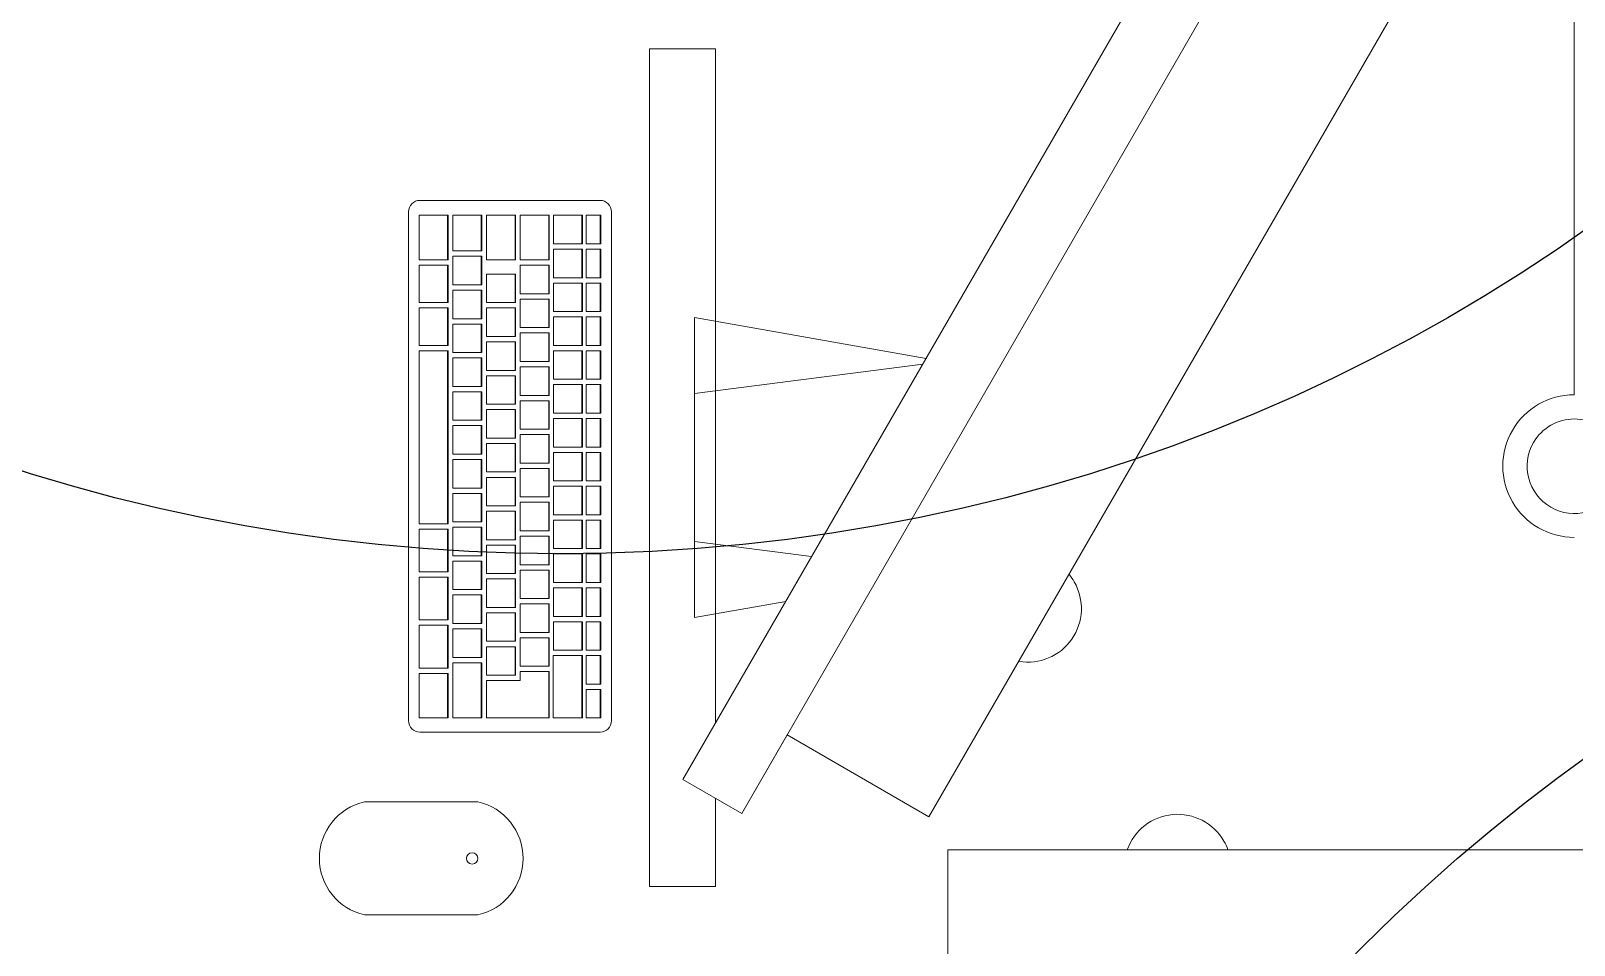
# Model space of a CAD drawing. Header units: millimetres. Extents: x 155920 to 295199, y -4084 to 97293.
# Drawn here: x 170414 to 171280, y 23517 to 24030 of the extents above; entities that cross this region are included whole.
import ezdxf

# ---------------------------------------------------------------- set-up
doc = ezdxf.new("R2010")
doc.units = ezdxf.units.MM
doc.header["$MEASUREMENT"] = 0
for name, color, linetype, lineweight in [('A-GENM', 8, 'CONTINUOUS', 9), ('E-ELEC-EQPM', 8, 'CONTINUOUS', 9), ('I-FURN', 8, 'CONTINUOUS', 9)]:
    doc.layers.add(name, color=color, linetype=linetype, lineweight=lineweight)
doc.layers.add('Social Distancing', color=7, linetype='CONTINUOUS')

msp = doc.modelspace()

# ---------------------------------------------------------------- linework, layer by layer
at = {"layer": 'A-GENM'}
for p, q in [((170733.79, 23934.57), (170632.63, 23934.57)), ((170626.28, 23928.22), (170626.28, 23642.69)), ((170648.21, 23926.22), (170632.27, 23926.22)), ((170632.27, 23926.22), (170632.27, 23901.22)), ((170648.21, 23901.22), (170648.21, 23926.22)), ((170648.48, 23926.22), (170648.21, 23926.22)), ((170648.48, 23926.22), (170648.48, 23901.22)), ((170667.14, 23926.22), (170651.2, 23926.22)), ((170651.2, 23926.22), (170651.2, 23906.22)), ((170667.14, 23906.22), (170667.14, 23926.22)), ((170667.41, 23926.22), (170667.14, 23926.22)), ((170667.41, 23926.22), (170667.41, 23906.22)), ((170686.06, 23926.22), (170670.12, 23926.22)), ((170670.12, 23926.22), (170670.12, 23901.22)), ((170686.06, 23901.22), (170686.06, 23926.22)), ((170686.34, 23926.22), (170686.06, 23926.22)), ((170686.34, 23926.22), (170686.34, 23901.22)), ((170704.99, 23926.22), (170689.05, 23926.22)), ((170689.05, 23926.22), (170689.05, 23901.22)), ((170704.99, 23901.22), (170704.99, 23926.22)), ((170705.27, 23926.22), (170704.99, 23926.22)), ((170705.27, 23926.22), (170705.27, 23901.22)), ((170723.64, 23926.22), (170707.68, 23926.22)), ((170707.68, 23926.22), (170707.68, 23910.22)), ((170723.64, 23910.22), (170723.64, 23926.22)), ((170723.92, 23926.22), (170723.64, 23926.22)), ((170723.92, 23926.22), (170723.92, 23910.22)), ((170733.88, 23926.22), (170725.9, 23926.22)), ((170725.9, 23926.22), (170725.9, 23910.22)), ((170733.88, 23910.22), (170733.88, 23926.22)), ((170734.16, 23926.22), (170733.88, 23926.22)), ((170734.16, 23926.22), (170734.16, 23910.22)), ((170740.14, 23642.69), (170740.14, 23928.22)), ((170651.2, 23906.22), (170667.14, 23906.22)), ((170667.41, 23906.22), (170667.14, 23906.22)), ((170707.68, 23910.22), (170723.64, 23910.22)), ((170723.64, 23907.22), (170707.68, 23907.22)), ((170707.68, 23907.22), (170707.68, 23891.22)), ((170723.92, 23910.22), (170723.64, 23910.22)), ((170723.64, 23891.22), (170723.64, 23907.22)), ((170723.92, 23907.22), (170723.64, 23907.22)), ((170723.92, 23907.22), (170723.92, 23891.22)), ((170725.9, 23910.22), (170733.88, 23910.22)), ((170733.88, 23907.22), (170725.9, 23907.22)), ((170725.9, 23907.22), (170725.9, 23891.22)), ((170734.16, 23910.22), (170733.88, 23910.22)), ((170733.88, 23891.22), (170733.88, 23907.22)), ((170734.16, 23907.22), (170733.88, 23907.22)), ((170734.16, 23907.22), (170734.16, 23891.22)), ((170632.27, 23901.22), (170648.21, 23901.22)), ((170648.21, 23898.22), (170632.27, 23898.22)), ((170632.27, 23898.22), (170632.27, 23877.22)), ((170648.48, 23901.22), (170648.21, 23901.22)), ((170648.21, 23877.22), (170648.21, 23898.22)), ((170648.48, 23898.22), (170648.21, 23898.22)), ((170648.48, 23898.22), (170648.48, 23877.22)), ((170667.14, 23903.22), (170651.17, 23903.22)), ((170651.17, 23903.22), (170651.17, 23887.22)), ((170667.14, 23887.22), (170667.14, 23903.22)), ((170667.41, 23903.22), (170667.14, 23903.22)), ((170667.41, 23903.22), (170667.41, 23887.22)), ((170670.12, 23901.22), (170686.06, 23901.22)), ((170686.34, 23901.22), (170686.06, 23901.22)), ((170704.99, 23898.22), (170689.03, 23898.22)), ((170689.03, 23898.22), (170689.03, 23882.22)), ((170689.05, 23901.22), (170704.99, 23901.22)), ((170705.27, 23901.22), (170704.99, 23901.22)), ((170704.99, 23882.22), (170704.99, 23898.22)), ((170705.27, 23898.22), (170704.99, 23898.22)), ((170705.27, 23898.22), (170705.27, 23882.22)), ((170651.17, 23887.22), (170667.14, 23887.22)), ((170667.41, 23887.22), (170667.14, 23887.22)), ((170686.06, 23893.22), (170670.1, 23893.22)), ((170670.1, 23893.22), (170670.1, 23877.22)), ((170686.06, 23877.22), (170686.06, 23893.22)), ((170686.34, 23893.22), (170686.06, 23893.22)), ((170686.34, 23893.22), (170686.34, 23877.22)), ((170707.68, 23891.22), (170723.64, 23891.22)), ((170723.64, 23888.22), (170707.68, 23888.22)), ((170707.68, 23888.22), (170707.68, 23872.22)), ((170723.92, 23891.22), (170723.64, 23891.22)), ((170723.64, 23872.22), (170723.64, 23888.22)), ((170723.92, 23888.22), (170723.64, 23888.22)), ((170723.92, 23888.22), (170723.92, 23872.22)), ((170725.9, 23891.22), (170733.88, 23891.22)), ((170733.88, 23888.22), (170725.9, 23888.22)), ((170725.9, 23888.22), (170725.9, 23872.22)), ((170734.16, 23891.22), (170733.88, 23891.22)), ((170733.88, 23872.22), (170733.88, 23888.22)), ((170734.16, 23888.22), (170733.88, 23888.22)), ((170734.16, 23888.22), (170734.16, 23872.22)), ((170667.14, 23884.22), (170651.17, 23884.22)), ((170651.17, 23884.22), (170651.17, 23868.22)), ((170667.14, 23868.22), (170667.14, 23884.22)), ((170667.41, 23884.22), (170667.14, 23884.22)), ((170667.41, 23884.22), (170667.41, 23868.22)), ((170689.03, 23882.22), (170704.99, 23882.22)), ((170704.99, 23879.22), (170689.03, 23879.22)), ((170689.03, 23879.22), (170689.03, 23863.22)), ((170705.27, 23882.22), (170704.99, 23882.22)), ((170704.99, 23863.22), (170704.99, 23879.22)), ((170705.27, 23879.22), (170704.99, 23879.22)), ((170705.27, 23879.22), (170705.27, 23863.22)), ((170632.27, 23877.22), (170648.21, 23877.22)), ((170648.21, 23874.22), (170632.27, 23874.22)), ((170632.27, 23874.22), (170632.27, 23853.22)), ((170648.48, 23877.22), (170648.21, 23877.22)), ((170648.21, 23853.22), (170648.21, 23874.22)), ((170648.48, 23874.22), (170648.21, 23874.22)), ((170648.48, 23874.22), (170648.48, 23853.22)), ((170670.1, 23877.22), (170686.06, 23877.22)), ((170686.06, 23874.22), (170670.1, 23874.22)), ((170670.1, 23874.22), (170670.1, 23858.22)), ((170686.34, 23877.22), (170686.06, 23877.22)), ((170686.06, 23858.22), (170686.06, 23874.22)), ((170686.34, 23874.22), (170686.06, 23874.22)), ((170686.34, 23874.22), (170686.34, 23858.22)), ((170707.68, 23872.22), (170723.64, 23872.22)), ((170723.92, 23872.22), (170723.64, 23872.22)), ((170725.9, 23872.22), (170733.88, 23872.22)), ((170734.16, 23872.22), (170733.88, 23872.22)), ((170651.17, 23868.22), (170667.14, 23868.22)), ((170667.14, 23865.22), (170651.17, 23865.22)), ((170651.17, 23865.22), (170651.17, 23849.22)), ((170667.41, 23868.22), (170667.14, 23868.22)), ((170667.14, 23849.22), (170667.14, 23865.22)), ((170667.41, 23865.22), (170667.14, 23865.22)), ((170667.41, 23865.22), (170667.41, 23849.22)), ((170689.03, 23863.22), (170704.99, 23863.22)), ((170705.27, 23863.22), (170704.99, 23863.22)), ((170723.64, 23869.22), (170707.68, 23869.22)), ((170707.68, 23869.22), (170707.68, 23853.22)), ((170723.64, 23853.22), (170723.64, 23869.22)), ((170723.92, 23869.22), (170723.64, 23869.22)), ((170723.92, 23869.22), (170723.92, 23853.22)), ((170733.88, 23869.22), (170725.9, 23869.22)), ((170725.9, 23869.22), (170725.9, 23853.22)), ((170733.88, 23853.22), (170733.88, 23869.22)), ((170734.16, 23869.22), (170733.88, 23869.22)), ((170734.16, 23869.22), (170734.16, 23853.22)), ((170632.27, 23853.22), (170648.21, 23853.22)), ((170648.48, 23853.22), (170648.21, 23853.22)), ((170670.1, 23858.22), (170686.06, 23858.22)), ((170686.06, 23855.22), (170670.1, 23855.22)), ((170670.1, 23855.22), (170670.1, 23839.22)), ((170686.34, 23858.22), (170686.06, 23858.22)), ((170686.06, 23839.22), (170686.06, 23855.22)), ((170686.34, 23855.22), (170686.06, 23855.22)), ((170686.34, 23855.22), (170686.34, 23839.22)), ((170704.99, 23860.22), (170689.03, 23860.22)), ((170689.03, 23860.22), (170689.03, 23844.22)), ((170704.99, 23844.22), (170704.99, 23860.22)), ((170705.27, 23860.22), (170704.99, 23860.22)), ((170705.27, 23860.22), (170705.27, 23844.22)), ((170707.68, 23853.22), (170723.64, 23853.22)), ((170723.92, 23853.22), (170723.64, 23853.22)), ((170725.9, 23853.22), (170733.88, 23853.22)), ((170734.16, 23853.22), (170733.88, 23853.22)), ((170648.21, 23850.22), (170632.27, 23850.22)), ((170632.27, 23850.22), (170632.27, 23753.22)), ((170648.21, 23753.22), (170648.21, 23850.22)), ((170648.48, 23850.22), (170648.21, 23850.22)), ((170648.48, 23850.22), (170648.48, 23753.22)), ((170651.17, 23849.22), (170667.14, 23849.22)), ((170667.14, 23846.22), (170651.17, 23846.22)), ((170651.17, 23846.22), (170651.17, 23830.22)), ((170667.41, 23849.22), (170667.14, 23849.22)), ((170667.14, 23830.22), (170667.14, 23846.22)), ((170667.41, 23846.22), (170667.14, 23846.22)), ((170667.41, 23846.22), (170667.41, 23830.22)), ((170689.03, 23844.22), (170704.99, 23844.22)), ((170705.27, 23844.22), (170704.99, 23844.22)), ((170723.64, 23850.22), (170707.68, 23850.22)), ((170707.68, 23850.22), (170707.68, 23834.22)), ((170723.64, 23834.22), (170723.64, 23850.22)), ((170723.92, 23850.22), (170723.64, 23850.22)), ((170723.92, 23850.22), (170723.92, 23834.22)), ((170733.88, 23850.22), (170725.9, 23850.22)), ((170725.9, 23850.22), (170725.9, 23834.22)), ((170733.88, 23834.22), (170733.88, 23850.22)), ((170734.16, 23850.22), (170733.88, 23850.22)), ((170734.16, 23850.22), (170734.16, 23834.22)), ((170670.1, 23839.22), (170686.06, 23839.22)), ((170686.06, 23836.22), (170670.1, 23836.22)), ((170670.1, 23836.22), (170670.1, 23820.22)), ((170686.34, 23839.22), (170686.06, 23839.22)), ((170686.06, 23820.22), (170686.06, 23836.22)), ((170686.34, 23836.22), (170686.06, 23836.22)), ((170686.34, 23836.22), (170686.34, 23820.22)), ((170704.99, 23841.22), (170689.03, 23841.22)), ((170689.03, 23841.22), (170689.03, 23825.22)), ((170704.99, 23825.22), (170704.99, 23841.22)), ((170705.27, 23841.22), (170704.99, 23841.22)), ((170705.27, 23841.22), (170705.27, 23825.22)), ((170651.17, 23830.22), (170667.14, 23830.22)), ((170667.14, 23827.22), (170651.17, 23827.22)), ((170651.17, 23827.22), (170651.17, 23811.22)), ((170667.41, 23830.22), (170667.14, 23830.22)), ((170667.14, 23811.22), (170667.14, 23827.22)), ((170667.41, 23827.22), (170667.14, 23827.22)), ((170667.41, 23827.22), (170667.41, 23811.22)), ((170707.68, 23834.22), (170723.64, 23834.22)), ((170723.64, 23831.22), (170707.68, 23831.22)), ((170707.68, 23831.22), (170707.68, 23815.22)), ((170723.92, 23834.22), (170723.64, 23834.22)), ((170723.64, 23815.22), (170723.64, 23831.22)), ((170723.92, 23831.22), (170723.64, 23831.22)), ((170723.92, 23831.22), (170723.92, 23815.22)), ((170725.9, 23834.22), (170733.88, 23834.22)), ((170733.88, 23831.22), (170725.9, 23831.22)), ((170725.9, 23831.22), (170725.9, 23815.22)), ((170734.16, 23834.22), (170733.88, 23834.22)), ((170733.88, 23815.22), (170733.88, 23831.22)), ((170734.16, 23831.22), (170733.88, 23831.22)), ((170734.16, 23831.22), (170734.16, 23815.22)), ((170670.1, 23820.22), (170686.06, 23820.22)), ((170686.34, 23820.22), (170686.06, 23820.22)), ((170689.03, 23825.22), (170704.99, 23825.22)), ((170704.99, 23822.22), (170689.03, 23822.22)), ((170689.03, 23822.22), (170689.03, 23806.22)), ((170705.27, 23825.22), (170704.99, 23825.22)), ((170704.99, 23806.22), (170704.99, 23822.22)), ((170705.27, 23822.22), (170704.99, 23822.22)), ((170705.27, 23822.22), (170705.27, 23806.22)), ((170651.17, 23811.22), (170667.14, 23811.22)), ((170667.41, 23811.22), (170667.14, 23811.22)), ((170686.06, 23817.22), (170670.1, 23817.22)), ((170670.1, 23817.22), (170670.1, 23801.22)), ((170686.06, 23801.22), (170686.06, 23817.22)), ((170686.34, 23817.22), (170686.06, 23817.22)), ((170686.34, 23817.22), (170686.34, 23801.22)), ((170707.68, 23815.22), (170723.64, 23815.22)), ((170723.64, 23812.22), (170707.68, 23812.22)), ((170707.68, 23812.22), (170707.68, 23796.22)), ((170723.92, 23815.22), (170723.64, 23815.22)), ((170723.64, 23796.22), (170723.64, 23812.22)), ((170723.92, 23812.22), (170723.64, 23812.22)), ((170723.92, 23812.22), (170723.92, 23796.22)), ((170725.9, 23815.22), (170733.88, 23815.22)), ((170733.88, 23812.22), (170725.9, 23812.22)), ((170725.9, 23812.22), (170725.9, 23796.22)), ((170734.16, 23815.22), (170733.88, 23815.22)), ((170733.88, 23796.22), (170733.88, 23812.22)), ((170734.16, 23812.22), (170733.88, 23812.22)), ((170734.16, 23812.22), (170734.16, 23796.22)), ((170667.14, 23808.22), (170651.17, 23808.22)), ((170651.17, 23808.22), (170651.17, 23792.22)), ((170667.14, 23792.22), (170667.14, 23808.22)), ((170667.41, 23808.22), (170667.14, 23808.22)), ((170667.41, 23808.22), (170667.41, 23792.22)), ((170670.1, 23801.22), (170686.06, 23801.22)), ((170686.34, 23801.22), (170686.06, 23801.22)), ((170689.03, 23806.22), (170704.99, 23806.22)), ((170704.99, 23803.22), (170689.03, 23803.22)), ((170689.03, 23803.22), (170689.03, 23787.22)), ((170705.27, 23806.22), (170704.99, 23806.22)), ((170704.99, 23787.22), (170704.99, 23803.22)), ((170705.27, 23803.22), (170704.99, 23803.22)), ((170705.27, 23803.22), (170705.27, 23787.22)), ((170651.17, 23792.22), (170667.14, 23792.22)), ((170667.41, 23792.22), (170667.14, 23792.22)), ((170686.06, 23798.22), (170670.1, 23798.22)), ((170670.1, 23798.22), (170670.1, 23782.22)), ((170686.06, 23782.22), (170686.06, 23798.22)), ((170686.34, 23798.22), (170686.06, 23798.22)), ((170686.34, 23798.22), (170686.34, 23782.22)), ((170707.68, 23796.22), (170723.64, 23796.22)), ((170723.64, 23793.22), (170707.68, 23793.22)), ((170707.68, 23793.22), (170707.68, 23777.22)), ((170723.92, 23796.22), (170723.64, 23796.22)), ((170723.64, 23777.22), (170723.64, 23793.22)), ((170723.92, 23793.22), (170723.64, 23793.22)), ((170723.92, 23793.22), (170723.92, 23777.22)), ((170725.9, 23796.22), (170733.88, 23796.22)), ((170733.88, 23793.22), (170725.9, 23793.22)), ((170725.9, 23793.22), (170725.9, 23777.22)), ((170734.16, 23796.22), (170733.88, 23796.22)), ((170733.88, 23777.22), (170733.88, 23793.22)), ((170734.16, 23793.22), (170733.88, 23793.22)), ((170734.16, 23793.22), (170734.16, 23777.22)), ((170667.14, 23789.22), (170651.17, 23789.22)), ((170651.17, 23789.22), (170651.17, 23773.22)), ((170667.14, 23773.22), (170667.14, 23789.22)), ((170667.41, 23789.22), (170667.14, 23789.22)), ((170667.41, 23789.22), (170667.41, 23773.22)), ((170689.03, 23787.22), (170704.99, 23787.22)), ((170704.99, 23784.22), (170689.03, 23784.22)), ((170689.03, 23784.22), (170689.03, 23768.22)), ((170705.27, 23787.22), (170704.99, 23787.22)), ((170704.99, 23768.22), (170704.99, 23784.22)), ((170705.27, 23784.22), (170704.99, 23784.22)), ((170705.27, 23784.22), (170705.27, 23768.22)), ((170670.1, 23782.22), (170686.06, 23782.22)), ((170686.06, 23779.22), (170670.1, 23779.22)), ((170670.1, 23779.22), (170670.1, 23763.22)), ((170686.34, 23782.22), (170686.06, 23782.22)), ((170686.06, 23763.22), (170686.06, 23779.22)), ((170686.34, 23779.22), (170686.06, 23779.22)), ((170686.34, 23779.22), (170686.34, 23763.22)), ((170707.68, 23777.22), (170723.64, 23777.22)), ((170723.92, 23777.22), (170723.64, 23777.22)), ((170725.9, 23777.22), (170733.88, 23777.22)), ((170734.16, 23777.22), (170733.88, 23777.22)), ((170651.17, 23773.22), (170667.14, 23773.22)), ((170667.14, 23770.22), (170651.17, 23770.22)), ((170651.17, 23770.22), (170651.17, 23754.22)), ((170667.41, 23773.22), (170667.14, 23773.22)), ((170667.14, 23754.22), (170667.14, 23770.22)), ((170667.41, 23770.22), (170667.14, 23770.22)), ((170667.41, 23770.22), (170667.41, 23754.22)), ((170689.03, 23768.22), (170704.99, 23768.22)), ((170705.27, 23768.22), (170704.99, 23768.22)), ((170723.64, 23774.22), (170707.68, 23774.22)), ((170707.68, 23774.22), (170707.68, 23758.22)), ((170723.64, 23758.22), (170723.64, 23774.22)), ((170723.92, 23774.22), (170723.64, 23774.22)), ((170723.92, 23774.22), (170723.92, 23758.22)), ((170733.88, 23774.22), (170725.9, 23774.22)), ((170725.9, 23774.22), (170725.9, 23758.22)), ((170733.88, 23758.22), (170733.88, 23774.22)), ((170734.16, 23774.22), (170733.88, 23774.22)), ((170734.16, 23774.22), (170734.16, 23758.22)), ((170670.1, 23763.22), (170686.06, 23763.22)), ((170686.06, 23760.22), (170670.1, 23760.22)), ((170670.1, 23760.22), (170670.1, 23744.22)), ((170686.34, 23763.22), (170686.06, 23763.22)), ((170686.06, 23744.22), (170686.06, 23760.22)), ((170686.34, 23760.22), (170686.06, 23760.22)), ((170686.34, 23760.22), (170686.34, 23744.22)), ((170704.99, 23765.22), (170689.03, 23765.22)), ((170689.03, 23765.22), (170689.03, 23749.22)), ((170704.99, 23749.22), (170704.99, 23765.22)), ((170705.27, 23765.22), (170704.99, 23765.22)), ((170705.27, 23765.22), (170705.27, 23749.22)), ((170707.68, 23758.22), (170723.64, 23758.22)), ((170723.92, 23758.22), (170723.64, 23758.22)), ((170725.9, 23758.22), (170733.88, 23758.22)), ((170734.16, 23758.22), (170733.88, 23758.22)), ((170632.27, 23753.22), (170648.21, 23753.22)), ((170632.27, 23750.22), (170632.27, 23726.22)), ((170648.21, 23750.22), (170632.27, 23750.22)), ((170648.48, 23753.22), (170648.21, 23753.22)), ((170648.21, 23726.22), (170648.21, 23750.22)), ((170648.48, 23750.22), (170648.21, 23750.22)), ((170648.48, 23750.22), (170648.48, 23726.22)), ((170651.17, 23754.22), (170667.14, 23754.22)), ((170667.14, 23751.22), (170651.17, 23751.22)), ((170651.17, 23751.22), (170651.17, 23735.22)), ((170667.41, 23754.22), (170667.14, 23754.22)), ((170667.14, 23735.22), (170667.14, 23751.22)), ((170667.41, 23751.22), (170667.14, 23751.22)), ((170667.41, 23751.22), (170667.41, 23735.22)), ((170689.03, 23749.22), (170704.99, 23749.22)), ((170705.27, 23749.22), (170704.99, 23749.22)), ((170723.64, 23755.22), (170707.68, 23755.22)), ((170707.68, 23755.22), (170707.68, 23739.22)), ((170723.64, 23739.22), (170723.64, 23755.22)), ((170723.92, 23755.22), (170723.64, 23755.22)), ((170723.92, 23755.22), (170723.92, 23739.22)), ((170733.88, 23755.22), (170725.9, 23755.22)), ((170725.9, 23755.22), (170725.9, 23739.22)), ((170733.88, 23739.22), (170733.88, 23755.22)), ((170734.16, 23755.22), (170733.88, 23755.22)), ((170734.16, 23755.22), (170734.16, 23739.22)), ((170670.1, 23744.22), (170686.06, 23744.22)), ((170686.06, 23741.22), (170670.1, 23741.22)), ((170670.1, 23741.22), (170670.1, 23725.22)), ((170686.34, 23744.22), (170686.06, 23744.22)), ((170686.06, 23725.22), (170686.06, 23741.22)), ((170686.34, 23741.22), (170686.06, 23741.22)), ((170686.34, 23741.22), (170686.34, 23725.22)), ((170704.99, 23746.22), (170689.03, 23746.22)), ((170689.03, 23746.22), (170689.03, 23730.22)), ((170704.99, 23730.22), (170704.99, 23746.22)), ((170705.27, 23746.22), (170704.99, 23746.22)), ((170705.27, 23746.22), (170705.27, 23730.22)), ((170651.17, 23735.22), (170667.14, 23735.22)), ((170667.14, 23732.22), (170651.17, 23732.22)), ((170651.17, 23732.22), (170651.17, 23716.22)), ((170667.41, 23735.22), (170667.14, 23735.22)), ((170667.14, 23716.22), (170667.14, 23732.22)), ((170667.41, 23732.22), (170667.14, 23732.22)), ((170667.41, 23732.22), (170667.41, 23716.22)), ((170707.68, 23739.22), (170723.64, 23739.22)), ((170723.64, 23736.22), (170707.68, 23736.22)), ((170707.68, 23736.22), (170707.68, 23720.22)), ((170723.92, 23739.22), (170723.64, 23739.22)), ((170723.64, 23720.22), (170723.64, 23736.22)), ((170723.92, 23736.22), (170723.64, 23736.22)), ((170723.92, 23736.22), (170723.92, 23720.22)), ((170725.9, 23739.22), (170733.88, 23739.22)), ((170733.88, 23736.22), (170725.9, 23736.22)), ((170725.9, 23736.22), (170725.9, 23720.22)), ((170734.16, 23739.22), (170733.88, 23739.22)), ((170733.88, 23720.22), (170733.88, 23736.22)), ((170734.16, 23736.22), (170733.88, 23736.22)), ((170734.16, 23736.22), (170734.16, 23720.22)), ((170632.27, 23726.22), (170648.21, 23726.22)), ((170632.27, 23723.22), (170632.27, 23699.22)), ((170648.21, 23723.22), (170632.27, 23723.22)), ((170648.48, 23726.22), (170648.21, 23726.22)), ((170648.21, 23699.22), (170648.21, 23723.22)), ((170648.48, 23723.22), (170648.21, 23723.22)), ((170648.48, 23723.22), (170648.48, 23699.22)), ((170670.1, 23725.22), (170686.06, 23725.22)), ((170686.34, 23725.22), (170686.06, 23725.22)), ((170689.03, 23730.22), (170704.99, 23730.22)), ((170704.99, 23727.22), (170689.03, 23727.22)), ((170689.03, 23727.22), (170689.03, 23711.22)), ((170705.27, 23730.22), (170704.99, 23730.22)), ((170704.99, 23711.22), (170704.99, 23727.22)), ((170705.27, 23727.22), (170704.99, 23727.22)), ((170705.27, 23727.22), (170705.27, 23711.22)), ((170651.17, 23716.22), (170667.14, 23716.22)), ((170667.41, 23716.22), (170667.14, 23716.22)), ((170686.06, 23722.22), (170670.1, 23722.22)), ((170670.1, 23722.22), (170670.1, 23706.22)), ((170686.06, 23706.22), (170686.06, 23722.22)), ((170686.34, 23722.22), (170686.06, 23722.22)), ((170686.34, 23722.22), (170686.34, 23706.22)), ((170707.68, 23720.22), (170723.64, 23720.22)), ((170723.64, 23717.22), (170707.68, 23717.22)), ((170707.68, 23717.22), (170707.68, 23701.22)), ((170723.92, 23720.22), (170723.64, 23720.22)), ((170723.64, 23701.22), (170723.64, 23717.22)), ((170723.92, 23717.22), (170723.64, 23717.22)), ((170723.92, 23717.22), (170723.92, 23701.22)), ((170725.9, 23720.22), (170733.88, 23720.22)), ((170733.88, 23717.22), (170725.9, 23717.22)), ((170725.9, 23717.22), (170725.9, 23701.22)), ((170734.16, 23720.22), (170733.88, 23720.22)), ((170733.88, 23701.22), (170733.88, 23717.22)), ((170734.16, 23717.22), (170733.88, 23717.22)), ((170734.16, 23717.22), (170734.16, 23701.22)), ((170667.14, 23713.22), (170651.17, 23713.22)), ((170651.17, 23713.22), (170651.17, 23697.22)), ((170667.14, 23697.22), (170667.14, 23713.22)), ((170667.41, 23713.22), (170667.14, 23713.22)), ((170667.41, 23713.22), (170667.41, 23697.22)), ((170670.1, 23706.22), (170686.06, 23706.22)), ((170686.34, 23706.22), (170686.06, 23706.22)), ((170689.03, 23711.22), (170704.99, 23711.22)), ((170704.99, 23708.22), (170689.03, 23708.22)), ((170689.03, 23708.22), (170689.03, 23692.22)), ((170705.27, 23711.22), (170704.99, 23711.22)), ((170704.99, 23692.22), (170704.99, 23708.22)), ((170705.27, 23708.22), (170704.99, 23708.22)), ((170705.27, 23708.22), (170705.27, 23692.22)), ((170632.27, 23699.22), (170648.21, 23699.22)), ((170648.48, 23699.22), (170648.21, 23699.22)), ((170651.17, 23697.22), (170667.14, 23697.22)), ((170667.41, 23697.22), (170667.14, 23697.22)), ((170686.06, 23703.22), (170670.1, 23703.22)), ((170670.1, 23703.22), (170670.1, 23687.22)), ((170686.06, 23687.22), (170686.06, 23703.22)), ((170686.34, 23703.22), (170686.06, 23703.22)), ((170686.34, 23703.22), (170686.34, 23687.22)), ((170707.68, 23701.22), (170723.64, 23701.22)), ((170723.64, 23698.22), (170707.68, 23698.22)), ((170707.68, 23698.22), (170707.68, 23682.22)), ((170723.92, 23701.22), (170723.64, 23701.22)), ((170723.64, 23682.22), (170723.64, 23698.22)), ((170723.92, 23698.22), (170723.64, 23698.22)), ((170723.92, 23698.22), (170723.92, 23682.22)), ((170725.9, 23701.22), (170733.88, 23701.22)), ((170733.88, 23698.22), (170725.9, 23698.22)), ((170725.9, 23698.22), (170725.9, 23682.22)), ((170734.16, 23701.22), (170733.88, 23701.22)), ((170733.88, 23682.22), (170733.88, 23698.22)), ((170734.16, 23698.22), (170733.88, 23698.22)), ((170734.16, 23698.22), (170734.16, 23682.22)), ((170632.27, 23696.22), (170632.27, 23672.22)), ((170648.21, 23696.22), (170632.27, 23696.22)), ((170648.21, 23672.22), (170648.21, 23696.22)), ((170648.48, 23696.22), (170648.21, 23696.22)), ((170648.48, 23696.22), (170648.48, 23672.22)), ((170667.14, 23694.22), (170651.17, 23694.22)), ((170651.17, 23694.22), (170651.17, 23678.22)), ((170667.14, 23678.22), (170667.14, 23694.22)), ((170667.41, 23694.22), (170667.14, 23694.22)), ((170667.41, 23694.22), (170667.41, 23678.22)), ((170689.03, 23692.22), (170704.99, 23692.22)), ((170704.99, 23689.22), (170689.03, 23689.22)), ((170689.03, 23689.22), (170689.03, 23673.22)), ((170705.27, 23692.22), (170704.99, 23692.22)), ((170704.99, 23673.22), (170704.99, 23689.22)), ((170705.27, 23689.22), (170704.99, 23689.22)), ((170705.27, 23689.22), (170705.27, 23673.22)), ((170670.1, 23687.22), (170686.06, 23687.22)), ((170686.06, 23684.22), (170670.1, 23684.22)), ((170670.1, 23684.22), (170670.1, 23668.22)), ((170686.34, 23687.22), (170686.06, 23687.22)), ((170686.06, 23668.22), (170686.06, 23684.22)), ((170686.34, 23684.22), (170686.06, 23684.22)), ((170686.34, 23684.22), (170686.34, 23668.22)), ((170707.68, 23682.22), (170723.64, 23682.22)), ((170723.92, 23682.22), (170723.64, 23682.22)), ((170725.9, 23682.22), (170733.88, 23682.22)), ((170734.16, 23682.22), (170733.88, 23682.22)), ((170632.27, 23672.22), (170648.21, 23672.22)), ((170648.48, 23672.22), (170648.21, 23672.22)), ((170651.17, 23678.22), (170667.14, 23678.22)), ((170667.14, 23675.22), (170651.17, 23675.22)), ((170651.17, 23675.22), (170651.17, 23644.22)), ((170667.41, 23678.22), (170667.14, 23678.22)), ((170667.14, 23644.22), (170667.14, 23675.22)), ((170667.41, 23675.22), (170667.14, 23675.22)), ((170667.41, 23675.22), (170667.41, 23644.22)), ((170689.03, 23673.22), (170704.99, 23673.22)), ((170705.27, 23673.22), (170704.99, 23673.22)), ((170707.4, 23679.22), (170707.4, 23644.22)), ((170723.64, 23679.22), (170707.4, 23679.22)), ((170723.64, 23644.22), (170723.64, 23679.22)), ((170723.92, 23679.22), (170723.64, 23679.22)), ((170723.92, 23679.22), (170723.92, 23644.22)), ((170733.88, 23679.22), (170725.9, 23679.22)), ((170725.9, 23679.22), (170725.9, 23663.22)), ((170733.88, 23663.22), (170733.88, 23679.22)), ((170734.16, 23679.22), (170733.88, 23679.22)), ((170734.16, 23679.22), (170734.16, 23663.22)), ((170632.27, 23669.22), (170632.27, 23644.22)), ((170648.21, 23669.22), (170632.27, 23669.22)), ((170648.21, 23644.22), (170648.21, 23669.22)), ((170648.48, 23669.22), (170648.21, 23669.22)), ((170648.48, 23669.22), (170648.48, 23644.22)), ((170670.1, 23668.22), (170686.06, 23668.22)), ((170689.03, 23665.22), (170670.1, 23665.22)), ((170670.1, 23665.22), (170670.1, 23644.22)), ((170686.34, 23668.22), (170686.06, 23668.22)), ((170689.03, 23670.22), (170689.03, 23665.22)), ((170704.99, 23670.22), (170689.03, 23670.22)), ((170704.99, 23644.22), (170704.99, 23670.22)), ((170705.27, 23670.22), (170704.99, 23670.22)), ((170705.27, 23670.22), (170705.27, 23644.22)), ((170725.9, 23663.22), (170733.88, 23663.22)), ((170734.16, 23663.22), (170733.88, 23663.22)), ((170733.88, 23660.22), (170725.9, 23660.22)), ((170725.9, 23660.22), (170725.9, 23644.22)), ((170733.88, 23644.22), (170733.88, 23660.22)), ((170734.16, 23660.22), (170733.88, 23660.22)), ((170734.16, 23660.22), (170734.16, 23644.22)), ((170632.27, 23644.22), (170648.21, 23644.22)), ((170632.63, 23636.34), (170733.79, 23636.34)), ((170648.48, 23644.22), (170648.21, 23644.22)), ((170651.17, 23644.22), (170667.14, 23644.22)), ((170667.41, 23644.22), (170667.14, 23644.22)), ((170670.1, 23644.22), (170704.99, 23644.22)), ((170705.27, 23644.22), (170704.99, 23644.22)), ((170707.4, 23644.22), (170723.64, 23644.22)), ((170723.92, 23644.22), (170723.64, 23644.22)), ((170725.9, 23644.22), (170733.88, 23644.22)), ((170734.16, 23644.22), (170733.88, 23644.22)), ((170665.19, 23597.2), (170601.69, 23597.2)), ((170601.69, 23533.7), (170665.19, 23533.7))]:
    msp.add_line(p, q, dxfattribs=at)
for centre, radius, start, end in [((170632.63, 23928.22), 6.35, 90, 180), ((170733.79, 23928.22), 6.35, 0, 90), ((170632.63, 23642.69), 6.35, 180, 270), ((170733.79, 23642.69), 6.35, 270, 0), ((170608.83, 23565.45), 32.54, 102.68038, 257.31962), ((170658.04, 23565.45), 32.54, 282.68038, 77.31962), ((170662.03, 23565.45), 3.16, 90, 270), ((170662.03, 23565.45), 3.16, 270, 90)]:
    msp.add_arc(centre, radius, start, end, dxfattribs=at)
at = {"layer": 'E-ELEC-EQPM'}
for p, q in [((170780.29, 23609.72), (171180.29, 24302.54)), ((170780.29, 23609.72), (171180.29, 24302.54)), ((171213.29, 24283.49), (170813.29, 23590.67)), ((171267.48, 24193.55), (170918.28, 23588.72)), ((171267.48, 24193.55), (170918.28, 23588.72)), ((170838.69, 23634.67), (170813.29, 23590.67)), ((170918.28, 23588.72), (170838.69, 23634.67)), ((170918.28, 23588.72), (170838.69, 23634.67)), ((170813.29, 23590.67), (170780.29, 23609.72)), ((170813.29, 23590.67), (170780.29, 23609.72)), ((171627.35, 23570.23), (170928.95, 23570.23)), ((170928.95, 23570.23), (170928.95, 23478.33)), ((171627.35, 23570.23), (170928.95, 23570.23)), ((170928.95, 23570.23), (170928.95, 23478.33))]:
    msp.add_line(p, q, dxfattribs=at)
at = {"layer": 'I-FURN'}
for p, q in [((171280.24, 23825.55), (171280.22, 24935.55)), ((171280.22, 24935.55), (171280.24, 23825.55)), ((170798.52, 24019.66), (170761.43, 24019.66)), ((170761.43, 23549.76), (170761.43, 24019.66)), ((170798.52, 24019.66), (170798.52, 23641.28)), ((170786.83, 23868.87), (170786.83, 23700.55)), ((170916.67, 23845.94), (170786.83, 23868.87)), ((170786.83, 23826.28), (170914.77, 23842.64)), ((170786.83, 23743.14), (170852.48, 23734.75)), ((170786.83, 23700.55), (170837.94, 23709.57)), ((170798.52, 23599.2), (170798.52, 23549.76)), ((170798.52, 23549.76), (170761.43, 23549.76))]:
    msp.add_line(p, q, dxfattribs=at)
for centre, radius, start, end in [((171280.25, 23785.55), 40, 90.00141, 270.00141), ((171280.39, 23785.45), 26.51, 330, 150), ((171280.39, 23785.45), 26.51, 150, 330), ((170973.82, 23705.55), 30, 30.00282, 39.71478), ((170973.82, 23705.55), 30, 260.28516, 30.00282), ((171057.76, 23560.17), 30, 30.00282, 160.24537), ((171057.76, 23560.17), 30, 19.75455, 30.00282)]:
    msp.add_arc(centre, radius, start, end, dxfattribs=at)
at = {"layer": 'Social Distancing'}
for centre in [(170711.55, 24736.3), (170711.55, 24736.3), (171869.07, 22809.16), (171869.07, 22809.16)]:
    msp.add_circle(centre, 1000, dxfattribs=at)

doc.saveas('drawing.dxf')
